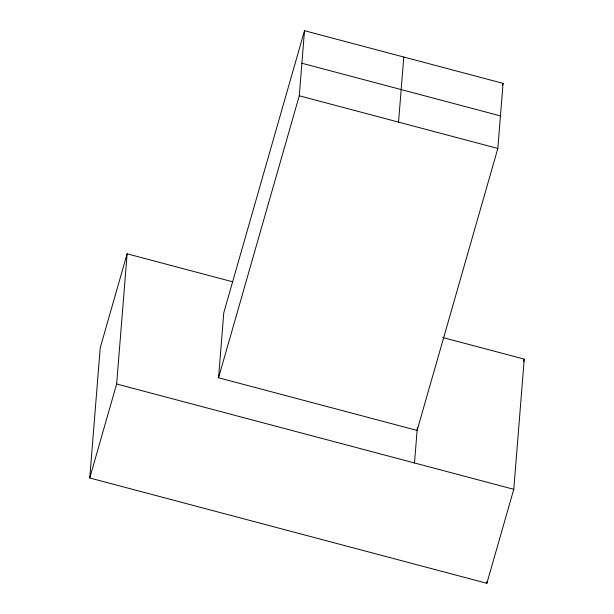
<?xml version="1.0" encoding="UTF-8"?>
<svg xmlns="http://www.w3.org/2000/svg" width="614" height="614" viewBox="0 0 614 614"><rect width="100%" height="100%" fill="white"/><g stroke="black" fill="none" stroke-linecap="round" stroke-linejoin="round"><path stroke-width="0.92" d="M442.786 337.523L524.249 359.129L513.772 489.304L486.871 583.3L89.751 477.976L100.228 347.8L127.129 253.805L232.66 281.795M89.751 477.976L116.652 383.98L127.129 253.805M218.553 377.771L223.788 312.679L304.506 30.7L503.066 83.366L497.831 148.45L417.113 430.429L218.553 377.771L299.271 95.784L304.506 30.7M398.547 122.117L403.789 57.033M414.496 462.971L417.343 427.605M486.871 583.3L487.025 581.397M502.536 85.208L503.066 83.366M523.458 361.899L524.249 359.129M301.888 63.242L500.448 115.908M299.271 95.784L497.831 148.45M116.652 383.98L513.772 489.304"/></g></svg>
